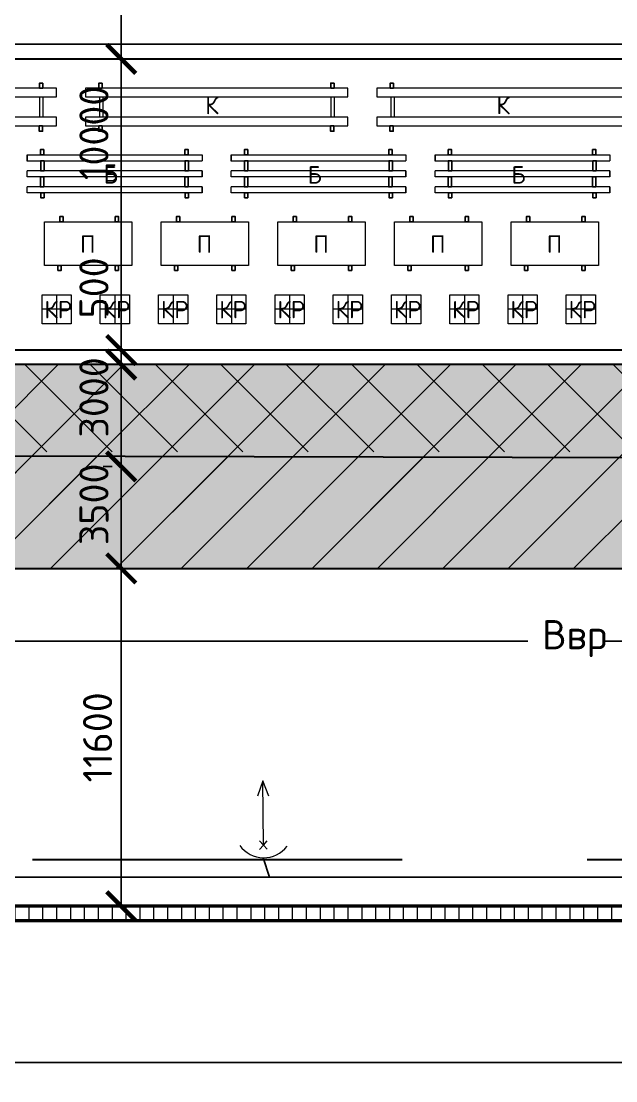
# Model space of a CAD drawing. Header units: millimetres. Extents: x -782 to 10910, y 3841 to 13237.
# Drawn here: x -475.4 to -434.5, y 4421.6 to 4494.4 of the extents above; entities that cross this region are included whole.
import ezdxf

# ---------------------------------------------------------------- set-up
doc = ezdxf.new("R2010")
doc.units = ezdxf.units.MM
doc.linetypes.add('штриховая2', pattern=[9.525, 6.35, -3.175])
doc.layers.add('1', color=7, linetype='Continuous')
doc.layers.add('красный', color=1, linetype='Continuous', lineweight=30)
doc.styles.add('2.5', font='isocpeur.ttf', dxfattribs={"height": 2})
doc.styles.add('Isocpeur', font='isocpeur.ttf')
doc.dimstyles.new('М500 стройгенп', dxfattribs={"dimtxt": 2, "dimasz": 2, "dimexe": 1.25, "dimexo": 0.625, "dimtad": 1, "dimlfac": 500, "dimtxsty": '2.5', "dimblk": 'ARCHTICK', "dimcen": 2.5, "dimadec": 0, "dimazin": 0, "dimtfac": 1, "dimtmove": 0, "dimatfit": 3, "dimfxl": 1, "dimarcsym": 0})

# ---------------------------------------------------------------- blocks, each defined once
blk = doc.blocks.new('_ArchTick')
at = {"color": 0, "linetype": 'ByBlock', "const_width": 0.15}
blk.add_lwpolyline([(-0.5, -0.5), (0.5, 0.5)], dxfattribs=at)
blk = doc.blocks.new('*D73')
at = {"color": 0, "lineweight": -2, "transparency": 16777216}
for p, q in [((-470.451, 4456.807), (-467.246, 4456.807)), ((-468.496, 4433.593), (-468.496, 4456.807)), ((-470.451, 4433.593), (-467.246, 4433.593))]:
    blk.add_line(p, q, dxfattribs=at)
at = {"layer": 'Defpoints', "color": 0, "lineweight": 20, "transparency": 16777216}
for p in [(-471.076, 4456.807), (-468.496, 4456.807), (-471.076, 4433.593)]:
    blk.add_point(p, dxfattribs=at)
at = {"color": 0, "lineweight": -2, "transparency": 16777216, "xscale": 2, "yscale": 2, "zscale": 2}
for p, rotation in [((-468.496, 4456.807), 90), ((-468.496, 4433.593), 270)]:
    blk.add_blockref('_ArchTick', p, dxfattribs=dict(at, rotation=rotation))
at = {"color": 0, "lineweight": 20, "transparency": 16777216, "insert": (-470.121, 4445.2), "char_height": 2, "attachment_point": 5, "rotation": 90, "style": '2.5'}
blk.add_mtext('11600', dxfattribs=at)
blk = doc.blocks.new('*D74')
at = {"color": 0, "lineweight": -2, "transparency": 16777216}
for p, q in [((-469.121, 4463.807), (-469.746, 4463.807)), ((-468.496, 4456.807), (-468.496, 4463.807)), ((-469.121, 4456.807), (-469.746, 4456.807))]:
    blk.add_line(p, q, dxfattribs=at)
at = {"layer": 'Defpoints', "color": 0, "lineweight": 20, "transparency": 16777216}
for p in [(-468.496, 4463.807), (-468.496, 4463.807), (-468.496, 4456.807)]:
    blk.add_point(p, dxfattribs=at)
at = {"color": 0, "lineweight": -2, "transparency": 16777216, "xscale": 2, "yscale": 2, "zscale": 2}
for p, rotation in [((-468.496, 4463.807), 90), ((-468.496, 4456.807), 270)]:
    blk.add_blockref('_ArchTick', p, dxfattribs=dict(at, rotation=rotation))
at = {"color": 0, "lineweight": 20, "transparency": 16777216, "insert": (-470.371, 4461.205), "char_height": 2, "attachment_point": 5, "rotation": 90, "style": '2.5'}
blk.add_mtext('3500', dxfattribs=at)
blk = doc.blocks.new('*D75')
at = {"color": 0, "lineweight": -2, "transparency": 16777216}
for p, q in [((-469.121, 4470.807), (-469.746, 4470.807)), ((-468.496, 4463.807), (-468.496, 4470.807)), ((-469.121, 4463.807), (-469.746, 4463.807))]:
    blk.add_line(p, q, dxfattribs=at)
at = {"layer": 'Defpoints', "color": 0, "lineweight": 20, "transparency": 16777216}
for p in [(-468.496, 4470.807), (-468.496, 4470.807), (-468.496, 4463.807)]:
    blk.add_point(p, dxfattribs=at)
at = {"color": 0, "lineweight": -2, "transparency": 16777216, "xscale": 2, "yscale": 2, "zscale": 2}
for p, rotation in [((-468.496, 4470.807), 90), ((-468.496, 4463.807), 270)]:
    blk.add_blockref('_ArchTick', p, dxfattribs=dict(at, rotation=rotation))
at = {"color": 0, "lineweight": 20, "transparency": 16777216, "insert": (-470.371, 4468.554), "char_height": 2, "attachment_point": 5, "rotation": 90, "style": '2.5'}
blk.add_mtext('3000', dxfattribs=at)
blk = doc.blocks.new('*D76')
at = {"color": 0, "lineweight": -2, "transparency": 16777216}
for p, q in [((-468.496, 4471.807), (-468.496, 4473.807)), ((-469.121, 4471.807), (-469.746, 4471.807)), ((-468.496, 4470.807), (-468.496, 4471.807)), ((-469.121, 4470.807), (-469.746, 4470.807)), ((-468.496, 4470.807), (-468.496, 4468.807))]:
    blk.add_line(p, q, dxfattribs=at)
at = {"layer": 'Defpoints', "color": 0, "lineweight": 20, "transparency": 16777216}
for p in [(-468.496, 4471.807), (-468.496, 4471.807), (-468.496, 4470.807)]:
    blk.add_point(p, dxfattribs=at)
at = {"color": 0, "lineweight": -2, "transparency": 16777216, "xscale": 2, "yscale": 2, "zscale": 2}
for p, rotation in [((-468.496, 4471.807), 270), ((-468.496, 4470.807), 90)]:
    blk.add_blockref('_ArchTick', p, dxfattribs=dict(at, rotation=rotation))
at = {"color": 0, "lineweight": 20, "transparency": 16777216, "insert": (-470.371, 4476.076), "char_height": 2, "attachment_point": 5, "rotation": 90, "style": '2.5'}
blk.add_mtext('500', dxfattribs=at)
blk = doc.blocks.new('*D77')
at = {"color": 0, "lineweight": -2, "transparency": 16777216}
for p, q in [((-469.121, 4491.807), (-469.746, 4491.807)), ((-468.496, 4471.807), (-468.496, 4491.807)), ((-469.121, 4471.807), (-469.746, 4471.807))]:
    blk.add_line(p, q, dxfattribs=at)
at = {"layer": 'Defpoints', "color": 0, "lineweight": 20, "transparency": 16777216}
for p in [(-468.496, 4491.807), (-468.496, 4491.807), (-468.496, 4471.807)]:
    blk.add_point(p, dxfattribs=at)
at = {"color": 0, "lineweight": -2, "transparency": 16777216, "xscale": 2, "yscale": 2, "zscale": 2}
for p, rotation in [((-468.496, 4491.807), 90), ((-468.496, 4471.807), 270)]:
    blk.add_blockref('_ArchTick', p, dxfattribs=dict(at, rotation=rotation))
at = {"color": 0, "lineweight": 20, "transparency": 16777216, "insert": (-470.371, 4486.719), "char_height": 2, "attachment_point": 5, "rotation": 90, "style": '2.5'}
blk.add_mtext('10000', dxfattribs=at)
blk = doc.blocks.new('*D65')
at = {"color": 0, "lineweight": -2, "transparency": 16777216}
for p, q in [((-469.121, 4504.407), (-469.746, 4504.407)), ((-468.496, 4491.807), (-468.496, 4504.407)), ((-469.121, 4491.807), (-469.746, 4491.807))]:
    blk.add_line(p, q, dxfattribs=at)
at = {"layer": 'Defpoints', "color": 0, "lineweight": 20, "transparency": 16777216}
for p in [(-468.496, 4504.407), (-468.496, 4504.407), (-468.496, 4491.807)]:
    blk.add_point(p, dxfattribs=at)
at = {"color": 0, "lineweight": -2, "transparency": 16777216, "xscale": 2, "yscale": 2, "zscale": 2}
for p, rotation in [((-468.496, 4504.407), 90), ((-468.496, 4491.807), 270)]:
    blk.add_blockref('_ArchTick', p, dxfattribs=dict(at, rotation=rotation))
at = {"color": 0, "lineweight": 20, "transparency": 16777216, "insert": (-470.121, 4498.107), "char_height": 2, "attachment_point": 5, "rotation": 90, "style": '2.5'}
blk.add_mtext('6300', dxfattribs=at)
blk = doc.blocks.new('*D64')
at = {"color": 0, "lineweight": -2, "transparency": 16777216}
for p, q in [((-644.946, 4431.968), (-644.946, 4421.607)), ((-313.353, 4431.968), (-313.353, 4421.607)), ((-644.946, 4422.857), (-313.353, 4422.857))]:
    blk.add_line(p, q, dxfattribs=at)
at = {"layer": 'Defpoints', "color": 0, "lineweight": 20, "transparency": 16777216}
for p in [(-644.946, 4432.593), (-313.353, 4432.593), (-313.353, 4422.857)]:
    blk.add_point(p, dxfattribs=at)
at = {"color": 0, "lineweight": -2, "transparency": 16777216, "xscale": 2, "yscale": 2, "zscale": 2, "rotation": 180}
blk.add_blockref('_ArchTick', (-644.946, 4422.857), dxfattribs=at)
at = {"color": 0, "lineweight": -2, "transparency": 16777216, "xscale": 2, "yscale": 2, "zscale": 2}
blk.add_blockref('_ArchTick', (-313.353, 4422.857), dxfattribs=at)
at = {"color": 0, "lineweight": 20, "transparency": 16777216, "insert": (-481.343, 4424.482), "char_height": 2, "attachment_point": 5, "style": '2.5'}
blk.add_mtext('165000', dxfattribs=at)
blk = doc.blocks.new('*D220')
at = {"color": 0, "lineweight": -2, "transparency": 16777216}
for p, q in [((-605.946, 4508.682), (-605.946, 4491.573)), ((-371.946, 4508.682), (-371.946, 4491.573)), ((-371.946, 4492.823), (-605.946, 4492.823))]:
    blk.add_line(p, q, dxfattribs=at)
at = {"layer": 'Defpoints', "color": 0, "lineweight": 25, "transparency": 16777216}
for p in [(-605.946, 4509.307), (-371.946, 4509.307), (-605.946, 4492.823)]:
    blk.add_point(p, dxfattribs=at)
at = {"color": 0, "lineweight": -2, "transparency": 16777216, "xscale": 2, "yscale": 2, "zscale": 2, "rotation": 180}
blk.add_blockref('_ArchTick', (-605.946, 4492.823), dxfattribs=at)
at = {"color": 0, "lineweight": -2, "transparency": 16777216, "xscale": 2, "yscale": 2, "zscale": 2}
blk.add_blockref('_ArchTick', (-371.946, 4492.823), dxfattribs=at)
at = {"color": 0, "lineweight": 25, "transparency": 16777216, "insert": (-488.946, 4494.448), "char_height": 2, "attachment_point": 5, "style": '2.5'}
blk.add_mtext('117000', dxfattribs=at)

msp = doc.modelspace()

# ---------------------------------------------------------------- hatches: boundary and pattern name
at = {"lineweight": 20}
h = msp.add_hatch(dxfattribs=at)
h.set_pattern_fill('ANSI31', color=256, scale=0.3, angle=45)
h.set_pattern_definition([(90, (-2824.641, 1373.7972), (-0.9525, 2e-16), [])])
h.paths.add_polyline_path([(-313.353466, 4706.53625), (-314.353466, 4706.53625), (-644.946103, 4706.53625), (-643.946103, 4705.53625), (-314.353466, 4705.53625)])
h.paths.add_polyline_path([(-314.353466, 4433.593297), (-643.946103, 4433.593297), (-644.946103, 4432.593297), (-313.353466, 4432.593297)])
at = {"lineweight": 25}
h = msp.add_hatch(dxfattribs=at)
h.set_pattern_fill('ANSI31', color=256)
h.paths.add_polyline_path([(-368.191661, 4463.807408), (-373.728346, 4463.807408), (-373.728346, 4456.807408), (-369.148621, 4456.807408)])
h.paths.add_polyline_path([(-395.838756, 4466.392732), (-395.525305, 4468.691212, -0.033531004), (-397.946103, 4470.807408), (-579.946103, 4470.807408, -0.033546474), (-582.368081, 4468.690313), (-582.053972, 4466.392661, -0.454591532), (-580.237257, 4464.807408), (-397.654949, 4464.807408, -0.454492205)])
h.paths.add_polyline_path([(-369.748667, 4685.053568), (-370.828143, 4685.160867, -0.097320235), (-378.998894, 4680.813979), (-608.743581, 4680.807442), (-609.838767, 4672.796344, -0.071737884), (-603.062159, 4673.807128), (-596.916666, 4673.836845, -0.164269753), (-582.368081, 4668.924503), (-582.053972, 4671.222156, -0.374956444), (-583.437252, 4672.807408, -1), (-580.237257, 4672.807408), (-397.654949, 4672.807408, -1), (-394.454955, 4672.807408, -0.381458001), (-395.874355, 4671.217636), (-395.556386, 4668.870434, -0.164703998), (-380.97554, 4673.807408), (-368.225183, 4673.807408)])
h.paths.add_polyline_path([(-603.696659, 4674.934966, -1), (-603.37666, 4674.934966, -1)], flags=16)
h.paths.add_polyline_path([(-395.874355, 4671.217636, -0.447745786), (-397.654949, 4672.807408), (-580.237257, 4672.807408, -0.454591532), (-582.053972, 4671.222156), (-582.368081, 4668.924503, -0.033546474), (-579.946103, 4666.807408), (-397.916183, 4666.807838, -0.032682346), (-395.556386, 4668.870434)])
h.paths.add_polyline_path([(-468.071309, 4672.209808), (-468.071309, 4678.809808), (-472.871309, 4678.809808), (-472.871309, 4672.209808)], flags=24)
h.paths.add_polyline_path([(-468.071309, 4664.861306), (-468.071309, 4671.461306), (-472.871309, 4671.461306), (-472.871309, 4664.861306)], flags=9)
h.paths.add_polyline_path([(-568.008949, 4665.132408), (-561.808949, 4665.132408), (-561.808949, 4669.932408), (-568.008949, 4669.932408)], flags=9)
at = {"lineweight": 20}
h = msp.add_hatch(dxfattribs=at)
h.set_pattern_fill('AR-CONC', color=256, scale=0.025)
h.paths.add_polyline_path([(-316.353466, 4463.807408), (-368.191661, 4463.807408), (-369.148621, 4456.807408), (-316.353466, 4456.807408)])
edge = h.paths.add_edge_path()
edge.add_line((-368.191661, 4463.807408), (-387.037143, 4463.807408))
edge.add_arc((-387.037143, 4475.807794), 12.000386, 223.86662461, 270, ccw=False)
edge.add_line((-395.688881, 4467.491743), (-395.838756, 4466.392732))
edge.add_arc((-396.054952, 4464.807408), 1.599997, 0, 82.23429528, ccw=False)
edge.add_arc((-396.054952, 4464.807408), 1.599997, -180, 0, ccw=False)
edge.add_line((-397.654949, 4464.807408), (-580.237257, 4464.807408))
edge.add_arc((-581.837255, 4464.807408), 1.599997, -180, 0, ccw=False)
edge.add_arc((-581.837255, 4464.807408), 1.599997, 97.78457087, 180, ccw=False)
edge.add_line((-582.053972, 4466.392661), (-582.204114, 4467.490923))
edge.add_arc((-590.855063, 4475.807794), 12.000386, 270, 316.12794469, ccw=False)
edge.add_line((-590.855063, 4463.807408), (-609.700546, 4463.807408))
edge.add_line((-609.700546, 4463.807408), (-608.743586, 4456.807408))
edge.add_line((-608.743586, 4456.807408), (-369.148621, 4456.807408))
edge.add_line((-369.148621, 4456.807408), (-368.191661, 4463.807408))
edge = h.paths.add_edge_path()
edge.add_arc((-387.037143, 4475.807794), 12.000386, 204.62550124, 223.86662461, ccw=False)
edge.add_line((-397.946103, 4470.807408), (-490.693853, 4470.807408))
edge.add_arc((-491.827745, 4471.200197), 1.199998, 199.10645728, 340.89354272, ccw=False)
edge.add_line((-492.961638, 4470.807408), (-579.946103, 4470.807408))
edge.add_arc((-590.855063, 4475.807794), 12.000386, 316.12794469, 335.37449876, ccw=False)
edge.add_line((-582.204114, 4467.490923), (-582.053972, 4466.392661))
edge.add_arc((-581.837255, 4464.807408), 1.599997, 0, 97.78457087, ccw=False)
edge.add_line((-580.237257, 4464.807408), (-397.654949, 4464.807408))
edge.add_arc((-396.054952, 4464.807408), 1.599997, 82.23429528, 180, ccw=False)
edge.add_line((-395.838756, 4466.392732), (-395.688881, 4467.491743))
edge = h.paths.add_edge_path()
edge.add_line((-369.173453, 4680.807408), (-608.743586, 4680.807408))
edge.add_line((-608.743586, 4680.807408), (-609.700546, 4673.807408))
edge.add_line((-609.700546, 4673.807408), (-590.855063, 4673.807408))
edge.add_arc((-590.855063, 4661.807022), 12.000386, 43.87205531, 90, ccw=False)
edge.add_line((-582.204114, 4670.123893), (-582.053972, 4671.222156))
edge.add_arc((-581.837255, 4672.807408), 1.599997, 180, 262.21542913, ccw=False)
edge.add_arc((-581.837255, 4672.807408), 1.599997, 0, 180, ccw=False)
edge.add_line((-580.237257, 4672.807408), (-397.654949, 4672.807408))
edge.add_arc((-396.054952, 4672.807408), 1.599997, 0, 180, ccw=False)
edge.add_arc((-396.054952, 4672.807408), 1.599997, -83.51900907, 0, ccw=False)
edge.add_line((-395.874355, 4671.217636), (-395.556386, 4668.870434))
edge.add_arc((-336.114625, 4576.116626), 110.1662, 117.53133097, 122.65399107, ccw=False)
edge.add_line((-387.037143, 4673.807408), (-368.225183, 4673.807408))
edge.add_line((-368.225183, 4673.807408), (-369.173453, 4680.807408))
edge = h.paths.add_edge_path()
edge.add_line((-608.743586, 4680.807408), (-617.994481, 4680.807408))
edge.add_line((-617.994481, 4680.807408), (-617.990367, 4673.414839))
edge.add_arc((-614.946103, 4661.807408), 12, 90, 104.69589657, ccw=False)
edge.add_line((-614.946103, 4673.807408), (-609.700546, 4673.807408))
edge.add_line((-609.700546, 4673.807408), (-608.743586, 4680.807408))
edge = h.paths.add_edge_path()
edge.add_line((-395.556386, 4668.870434), (-395.874355, 4671.217636))
edge.add_arc((-396.054952, 4672.807408), 1.599997, 180, 276.48099093, ccw=False)
edge.add_line((-397.654949, 4672.807408), (-580.237257, 4672.807408))
edge.add_arc((-581.837255, 4672.807408), 1.599997, -97.78457087, 0, ccw=False)
edge.add_line((-582.053972, 4671.222156), (-582.204114, 4670.123893))
edge.add_arc((-590.855063, 4661.807022), 12.000386, 24.62550124, 43.87205531, ccw=False)
edge.add_line((-579.946103, 4666.807408), (-495.336234, 4666.807408))
edge.add_arc((-494.750257, 4665.760209), 1.199998, 60.7700888, 119.2299112, ccw=False)
edge.add_line((-494.164279, 4666.807408), (-397.946103, 4666.807408))
edge.add_arc((-395.805836, 4666.743802), 2.141212, 83.30987815, 178.29773268, ccw=False)
h.paths.add_polyline_path([(-493.997563, 4666.092173), (-490.757568, 4666.092173), (-490.757568, 4666.807408), (-493.997563, 4666.807408)])
h.paths.add_polyline_path([(-368.225183, 4673.807408), (-316.353466, 4673.807408), (-316.353466, 4680.807408), (-369.173453, 4680.807408)])
edge = h.paths.add_edge_path()
edge.add_arc((-609.946103, 4656.807408), 24, 109.59180627, 180)
edge.add_line((-633.946103, 4656.807408), (-633.946103, 4480.807408))
edge.add_arc((-609.946103, 4480.807408), 24, 180, 270)
edge.add_line((-609.946103, 4456.807408), (-608.743586, 4456.807408))
edge.add_line((-608.743586, 4456.807408), (-609.700546, 4463.807408))
edge.add_line((-609.700546, 4463.807408), (-614.946103, 4463.807408))
edge.add_arc((-637.916666, 4452.836845), 25.455844, 25.52877937, 64.47122063)
edge.add_line((-626.946103, 4475.807408), (-626.946103, 4661.807408))
edge.add_arc((-614.946103, 4661.807408), 12, 104.69589657, 180, ccw=False)
edge.add_line((-617.990367, 4673.414839), (-617.993708, 4679.417938))
at = {"lineweight": 25}
h = msp.add_hatch(dxfattribs=at)
h.set_pattern_fill('AR-CONC', color=256, scale=0.025)
h.paths.add_polyline_path([(-583.437252, 4464.807408, -0.374956444), (-582.053972, 4466.392661), (-582.204114, 4467.490923, -0.204033738), (-590.855063, 4463.807408), (-602.946103, 4463.807408, -0.072953131), (-609.838767, 4464.818472), (-608.743586, 4456.807408), (-375.228346, 4456.807408), (-375.228346, 4463.807408), (-387.037143, 4463.807408, -0.077886135), (-390.708441, 4464.382785), (-394.459977, 4464.680734, -0.96113778), (-397.654949, 4464.807408), (-580.237257, 4464.807408, -1)])
h.paths.add_polyline_path([(-633.514713, 4548.873557), (-626.914713, 4548.873557), (-626.914713, 4553.673557), (-633.514713, 4553.673557)], flags=24)
h.paths.add_polyline_path([(-632.021103, 4479.706118), (-625.421103, 4479.706118), (-625.421103, 4484.506118), (-632.021103, 4484.506118)], flags=24)
h.paths.add_polyline_path([(-634.133065, 4600.843937), (-630.443071, 4600.843937), (-630.443071, 4605.16393), (-634.133065, 4605.16393)], flags=9)
h.paths.add_polyline_path([(-468.071309, 4457.905008), (-468.071309, 4464.505008), (-472.871309, 4464.505008), (-472.871309, 4457.905008)], flags=24)
edge = h.paths.add_edge_path()
edge.add_arc((-609.946103, 4656.807408), 24, 109.59160183, 180)
edge.add_line((-633.946103, 4656.807408), (-633.946103, 4480.807408))
edge.add_arc((-609.946103, 4480.807408), 24, 180, 270)
edge.add_line((-609.946103, 4456.807408), (-608.743586, 4456.807408))
edge.add_line((-608.743586, 4456.807408), (-609.700546, 4463.807408))
edge.add_line((-609.700546, 4463.807408), (-609.838767, 4464.818472))
edge.add_arc((-602.946103, 4487.807408), 24, 180, 253.30994122, ccw=False)
edge.add_line((-626.946103, 4487.807408), (-626.946103, 4661.807408))
edge.add_arc((-614.946103, 4661.807408), 12, 104.69537151, 180, ccw=False)
edge.add_line((-617.990261, 4673.414867), (-617.993627, 4679.417967))
at = {"lineweight": 20}
h = msp.add_hatch(dxfattribs=at)
h.set_pattern_fill('ANSI31', color=256, angle=90)
h.set_pattern_definition([(135, (-2824.641, 1373.7972), (-2.245064, -2.245064), [])])
h.paths.add_polyline_path([(-579.946103, 4470.807408, -0.084176912), (-582.204114, 4467.490923), (-582.053972, 4466.392661, -0.454591532), (-580.237257, 4464.807408), (-397.654949, 4464.807408, -0.454492205), (-395.838756, 4466.392732), (-395.688881, 4467.491743, -0.084153049), (-397.946103, 4470.807408), (-490.693853, 4470.807408, -0.71189231), (-492.961638, 4470.807408)])
h.paths.add_polyline_path([(-580.237257, 4672.807408, -0.454591532), (-582.053972, 4671.222156), (-582.204114, 4670.123893, -0.084176912), (-579.946103, 4666.807408), (-495.336234, 4666.807408, -0.260759243), (-494.164279, 4666.807408), (-397.946103, 4666.807408, -0.083164554), (-395.721467, 4670.089038), (-395.874355, 4671.217636, -0.447745786), (-397.654949, 4672.807408)])
h.paths.add_polyline_path([(-493.99518, 4666.152561), (-488.59518, 4666.152561), (-488.59518, 4670.952561), (-493.99518, 4670.952561)], flags=9)
h.paths.add_polyline_path([(-360.290529, 4665.506476), (-355.290529, 4665.506476), (-355.290529, 4670.306476), (-360.290529, 4670.306476)], flags=9)
at = {"lineweight": 25}
h = msp.add_hatch(dxfattribs=at)
h.set_pattern_fill('ANSI31', color=256)
h.paths.add_polyline_path([(-602.946103, 4463.807408, -0.231549939), (-621.896547, 4473.080539), (-623.543809, 4461.031099, 0.151733284), (-609.946103, 4456.807408), (-375.228346, 4456.807408), (-375.228346, 4463.807408), (-382.163868, 4463.807408, -0.151593096), (-395.525305, 4468.691212), (-395.838756, 4466.392732, -0.375050339), (-394.454955, 4464.807408, -0.864868894), (-397.588441, 4464.350897), (-589.932202, 4464.816759, -0.057301705), (-595.325777, 4463.830757, -0.195696875), (-596.531015, 4463.78107, -0.004017398), (-596.916666, 4463.777971)])
h.paths.add_polyline_path([(-468.071309, 4457.905008), (-468.071309, 4464.505008), (-472.871309, 4464.505008), (-472.871309, 4457.905008)], flags=24)
h = msp.add_hatch(dxfattribs=at)
h.set_pattern_fill('ANSI31', color=256)
h.paths.add_polyline_path([(-375.228346, 4463.807408), (-382.163868, 4463.807408, -0.151593096), (-395.525305, 4468.691212), (-395.838756, 4466.392732, -0.375050339), (-394.454955, 4464.807408, -1), (-397.654949, 4464.807408), (-580.237257, 4464.807408, -1), (-583.437252, 4464.807408, -0.374956444), (-582.053972, 4466.392661), (-582.368081, 4468.690313, -0.164269753), (-596.916666, 4463.777971), (-602.946103, 4463.807408, -0.072953131), (-609.838767, 4464.818472), (-608.743586, 4456.807408), (-375.228346, 4456.807408)])

# ---------------------------------------------------------------- linework, layer by layer
at = {"lineweight": 30}
for p, q in [((-579.946103, 4491.807408), (-397.946103, 4491.807408)), ((-397.946103, 4471.807408), (-579.946103, 4471.807408)), ((-397.946103, 4470.807408), (-579.946103, 4470.807408)), ((-589.932202, 4464.816759), (-396.051768, 4464.347175)), ((-609.946103, 4456.807408), (-304.498276, 4456.807408))]:
    msp.add_line(p, q, dxfattribs=at)
at = {"lineweight": 20}
for p, q in [((-472.946103, 4489.807408), (-490.946103, 4489.807408)), ((-472.946103, 4489.207408), (-472.946103, 4489.807408)), ((-452.946103, 4489.807408), (-470.946103, 4489.807408)), ((-470.946103, 4489.807408), (-470.946103, 4489.207408)), ((-452.946103, 4489.207408), (-452.946103, 4489.807408)), ((-432.946103, 4489.807408), (-450.946103, 4489.807408)), ((-450.946103, 4489.807408), (-450.946103, 4489.207408)), ((-490.946103, 4489.207408), (-472.946103, 4489.207408)), ((-474.107802, 4489.207408), (-474.107802, 4487.807408)), ((-473.879964, 4489.207408), (-473.879964, 4487.807408)), ((-470.946103, 4489.207408), (-452.946103, 4489.207408)), ((-469.987263, 4489.207408), (-469.987263, 4487.807408)), ((-469.759426, 4489.207408), (-469.759426, 4487.807408)), ((-454.107802, 4489.207408), (-454.107802, 4487.807408)), ((-453.879964, 4489.207408), (-453.879964, 4487.807408)), ((-450.946103, 4489.207408), (-432.946103, 4489.207408)), ((-449.987263, 4489.207408), (-449.987263, 4487.807408)), ((-449.759426, 4489.207408), (-449.759426, 4487.807408)), ((-472.946103, 4487.807408), (-490.946103, 4487.807408)), ((-472.946103, 4487.207408), (-472.946103, 4487.807408)), ((-452.946103, 4487.807408), (-470.946103, 4487.807408)), ((-470.946103, 4487.807408), (-470.946103, 4487.207408)), ((-452.946103, 4487.207408), (-452.946103, 4487.807408)), ((-432.946103, 4487.807408), (-450.946103, 4487.807408)), ((-450.946103, 4487.807408), (-450.946103, 4487.207408)), ((-490.946103, 4487.207408), (-472.946103, 4487.207408)), ((-470.946103, 4487.207408), (-452.946103, 4487.207408)), ((-450.946103, 4487.207408), (-432.946103, 4487.207408)), ((-474.946103, 4485.207408), (-462.946103, 4485.207408)), ((-474.946103, 4484.793049), (-474.946103, 4485.207408)), ((-474.946103, 4485.207408), (-474.946103, 4484.807408)), ((-474.946103, 4484.807408), (-462.946103, 4484.807408)), ((-462.946103, 4485.207408), (-462.946103, 4484.807408)), ((-460.946103, 4485.207408), (-448.946103, 4485.207408)), ((-460.946103, 4484.793049), (-460.946103, 4485.207408)), ((-460.946103, 4485.207408), (-460.946103, 4484.807408)), ((-460.946103, 4484.807408), (-448.946103, 4484.807408)), ((-448.946103, 4485.207408), (-448.946103, 4484.807408)), ((-446.946103, 4485.207408), (-434.946103, 4485.207408)), ((-446.946103, 4484.793049), (-446.946103, 4485.207408)), ((-446.946103, 4485.207408), (-446.946103, 4484.807408)), ((-446.946103, 4484.807408), (-434.946103, 4484.807408)), ((-434.946103, 4485.207408), (-434.946103, 4484.807408)), ((-474.946103, 4483.707408), (-474.946103, 4484.107408)), ((-462.946103, 4484.107408), (-474.946103, 4484.107408)), ((-462.946103, 4484.107408), (-462.946103, 4483.707408)), ((-462.946103, 4483.707408), (-462.946103, 4484.107408)), ((-460.946103, 4483.707408), (-460.946103, 4484.107408)), ((-448.946103, 4484.107408), (-460.946103, 4484.107408)), ((-448.946103, 4484.107408), (-448.946103, 4483.707408)), ((-448.946103, 4483.707408), (-448.946103, 4484.107408)), ((-446.946103, 4483.707408), (-446.946103, 4484.107408)), ((-434.946103, 4484.107408), (-446.946103, 4484.107408)), ((-434.946103, 4484.107408), (-434.946103, 4483.707408)), ((-434.946103, 4483.707408), (-434.946103, 4484.107408)), ((-462.946103, 4483.707408), (-474.946103, 4483.707408)), ((-448.946103, 4483.707408), (-460.946103, 4483.707408)), ((-434.946103, 4483.707408), (-446.946103, 4483.707408)), ((-474.946103, 4482.607408), (-474.946103, 4483.007408)), ((-462.946103, 4483.007408), (-474.946103, 4483.007408)), ((-462.946103, 4482.607408), (-474.946103, 4482.607408)), ((-462.946103, 4483.007408), (-462.946103, 4482.607408)), ((-462.946103, 4482.607408), (-462.946103, 4483.007408)), ((-460.946103, 4482.607408), (-460.946103, 4483.007408)), ((-448.946103, 4483.007408), (-460.946103, 4483.007408)), ((-448.946103, 4482.607408), (-460.946103, 4482.607408)), ((-448.946103, 4483.007408), (-448.946103, 4482.607408)), ((-448.946103, 4482.607408), (-448.946103, 4483.007408)), ((-446.946103, 4482.607408), (-446.946103, 4483.007408)), ((-434.946103, 4483.007408), (-446.946103, 4483.007408)), ((-434.946103, 4482.607408), (-446.946103, 4482.607408)), ((-434.946103, 4483.007408), (-434.946103, 4482.607408)), ((-434.946103, 4482.607408), (-434.946103, 4483.007408)), ((-473.775855, 4477.607408), (-473.775855, 4480.607408)), ((-473.775855, 4480.607408), (-467.775855, 4480.607408)), ((-467.775855, 4480.607408), (-467.775855, 4477.607408)), ((-465.763694, 4477.607408), (-465.763694, 4480.607408)), ((-465.763694, 4480.607408), (-459.763694, 4480.607408)), ((-459.763694, 4480.607408), (-459.763694, 4477.607408)), ((-457.751534, 4477.607408), (-457.751534, 4480.607408)), ((-457.751534, 4480.607408), (-451.751534, 4480.607408)), ((-451.751534, 4480.607408), (-451.751534, 4477.607408)), ((-449.739373, 4477.607408), (-449.739373, 4480.607408)), ((-449.739373, 4480.607408), (-443.739373, 4480.607408)), ((-443.739373, 4480.607408), (-443.739373, 4477.607408)), ((-441.727212, 4477.607408), (-441.727212, 4480.607408)), ((-441.727212, 4480.607408), (-435.727212, 4480.607408)), ((-435.727212, 4480.607408), (-435.727212, 4477.607408)), ((-467.775855, 4477.607408), (-473.775855, 4477.607408)), ((-459.763694, 4477.607408), (-465.763694, 4477.607408)), ((-451.751534, 4477.607408), (-457.751534, 4477.607408)), ((-443.739373, 4477.607408), (-449.739373, 4477.607408)), ((-435.727212, 4477.607408), (-441.727212, 4477.607408))]:
    msp.add_line(p, q, dxfattribs=at)
at = {"lineweight": 13}
for p, q in [((-473.934029, 4473.607412), (-473.934029, 4475.607408)), ((-473.934029, 4475.607408), (-471.934033, 4475.607408)), ((-472.934031, 4475.607408), (-472.934031, 4473.607412)), ((-471.934033, 4475.607408), (-471.934033, 4473.607412)), ((-469.934033, 4473.607412), (-469.934033, 4475.607408)), ((-469.934033, 4475.607408), (-467.934036, 4475.607408)), ((-468.934034, 4475.607408), (-468.934034, 4473.607412)), ((-467.934036, 4475.607408), (-467.934036, 4473.607412)), ((-465.934036, 4473.607412), (-465.934036, 4475.607408)), ((-465.934036, 4475.607408), (-463.934039, 4475.607408)), ((-464.934038, 4475.607408), (-464.934038, 4473.607412)), ((-463.934039, 4475.607408), (-463.934039, 4473.607412)), ((-461.934039, 4473.607412), (-461.934039, 4475.607408)), ((-461.934039, 4475.607408), (-459.934043, 4475.607408)), ((-460.934041, 4475.607408), (-460.934041, 4473.607412)), ((-459.934043, 4475.607408), (-459.934043, 4473.607412)), ((-457.934043, 4473.607412), (-457.934043, 4475.607408)), ((-457.934043, 4475.607408), (-455.934046, 4475.607408)), ((-456.934044, 4475.607408), (-456.934044, 4473.607412)), ((-455.934046, 4475.607408), (-455.934046, 4473.607412)), ((-453.934046, 4473.607412), (-453.934046, 4475.607408)), ((-453.934046, 4475.607408), (-451.934049, 4475.607408)), ((-452.934048, 4475.607408), (-452.934048, 4473.607412)), ((-451.934049, 4475.607408), (-451.934049, 4473.607412)), ((-449.934049, 4473.607412), (-449.934049, 4475.607408)), ((-449.934049, 4475.607408), (-447.934053, 4475.607408)), ((-448.934051, 4475.607408), (-448.934051, 4473.607412)), ((-447.934053, 4475.607408), (-447.934053, 4473.607412)), ((-445.934053, 4473.607412), (-445.934053, 4475.607408)), ((-445.934053, 4475.607408), (-443.934056, 4475.607408)), ((-444.934054, 4475.607408), (-444.934054, 4473.607412)), ((-443.934056, 4475.607408), (-443.934056, 4473.607412)), ((-441.934056, 4473.607412), (-441.934056, 4475.607408)), ((-441.934056, 4475.607408), (-439.934059, 4475.607408)), ((-440.934058, 4475.607408), (-440.934058, 4473.607412)), ((-439.934059, 4475.607408), (-439.934059, 4473.607412)), ((-437.934059, 4473.607412), (-437.934059, 4475.607408)), ((-437.934059, 4475.607408), (-435.934063, 4475.607408)), ((-436.934061, 4475.607408), (-436.934061, 4473.607412)), ((-435.934063, 4475.607408), (-435.934063, 4473.607412)), ((-471.934033, 4474.60741), (-473.934029, 4474.60741)), ((-467.934036, 4474.60741), (-469.934033, 4474.60741)), ((-463.934039, 4474.60741), (-465.934036, 4474.60741)), ((-459.934043, 4474.60741), (-461.934039, 4474.60741)), ((-455.934046, 4474.60741), (-457.934043, 4474.60741)), ((-451.934049, 4474.60741), (-453.934046, 4474.60741)), ((-447.934053, 4474.60741), (-449.934049, 4474.60741)), ((-443.934056, 4474.60741), (-445.934053, 4474.60741)), ((-439.934059, 4474.60741), (-441.934056, 4474.60741)), ((-435.934063, 4474.60741), (-437.934059, 4474.60741)), ((-471.934033, 4473.607412), (-473.934029, 4473.607412)), ((-467.934036, 4473.607412), (-469.934033, 4473.607412)), ((-463.934039, 4473.607412), (-465.934036, 4473.607412)), ((-459.934043, 4473.607412), (-461.934039, 4473.607412)), ((-455.934046, 4473.607412), (-457.934043, 4473.607412)), ((-451.934049, 4473.607412), (-453.934046, 4473.607412)), ((-447.934053, 4473.607412), (-449.934049, 4473.607412)), ((-443.934056, 4473.607412), (-445.934053, 4473.607412)), ((-439.934059, 4473.607412), (-441.934056, 4473.607412)), ((-435.934063, 4473.607412), (-437.934059, 4473.607412))]:
    msp.add_line(p, q, dxfattribs=at)
at = {"color": 5, "lineweight": 25}
for p, q in [((-638.946103, 4451.807408), (-440.584359, 4451.807408)), ((-435.276562, 4451.807408), (-374.438753, 4451.807408))]:
    msp.add_line(p, q, dxfattribs=at)
at = {"linetype": 'штриховая2', "lineweight": 30, "ltscale": 4}
msp.add_line((-588.895709, 4436.807408), (-388.946103, 4436.807408), dxfattribs=at)
at = {"color": 1, "lineweight": 25}
for p, q in [((-458.748411, 4436.927998), (-458.305469, 4435.593293)), ((-614.393048, 4435.593293), (-363.254322, 4435.593293))]:
    msp.add_line(p, q, dxfattribs=at)
at = {"lineweight": 50}
msp.add_line((-313.353466, 4432.593297), (-644.946103, 4432.593297), dxfattribs=at)
msp.add_lwpolyline([(-314.353466, 4456.807408), (-314.353466, 4433.593297), (-643.946103, 4433.593297), (-643.946103, 4705.53625), (-314.353466, 4705.53625), (-314.353466, 4680.807408)], dxfattribs=at)
at = {"linetype": 'Continuous'}
for points in [[(-473.879964, 4490.140418), (-474.107802, 4490.140418), (-474.107802, 4489.807408), (-473.879964, 4489.807408)], [(-469.797931, 4490.140418), (-470.025768, 4490.140418), (-470.025768, 4489.807408), (-469.797931, 4489.807408)], [(-453.879964, 4490.140418), (-454.107802, 4490.140418), (-454.107802, 4489.807408), (-453.879964, 4489.807408)], [(-449.797931, 4490.140418), (-450.025768, 4490.140418), (-450.025768, 4489.807408), (-449.797931, 4489.807408)], [(-473.896222, 4487.207408), (-474.124059, 4487.207408), (-474.124059, 4486.837927), (-473.896222, 4486.837927)], [(-469.814189, 4487.207408), (-470.042026, 4487.207408), (-470.042026, 4486.837927), (-469.814189, 4486.837927)], [(-453.896222, 4487.207408), (-454.124059, 4487.207408), (-454.124059, 4486.837927), (-453.896222, 4486.837927)], [(-449.814189, 4487.207408), (-450.042026, 4487.207408), (-450.042026, 4486.837927), (-449.814189, 4486.837927)], [(-473.814189, 4485.207408), (-474.042026, 4485.207408), (-474.042026, 4485.576889), (-473.814189, 4485.576889)], [(-463.896222, 4485.207408), (-464.124059, 4485.207408), (-464.124059, 4485.576889), (-463.896222, 4485.576889)], [(-459.814189, 4485.207408), (-460.042026, 4485.207408), (-460.042026, 4485.576889), (-459.814189, 4485.576889)], [(-449.896222, 4485.207408), (-450.124059, 4485.207408), (-450.124059, 4485.576889), (-449.896222, 4485.576889)], [(-445.814189, 4485.207408), (-446.042026, 4485.207408), (-446.042026, 4485.576889), (-445.814189, 4485.576889)], [(-435.896222, 4485.207408), (-436.124059, 4485.207408), (-436.124059, 4485.576889), (-435.896222, 4485.576889)], [(-473.797931, 4484.107408), (-474.025768, 4484.107408), (-474.025768, 4484.807408), (-473.797931, 4484.807408)], [(-463.879964, 4484.107408), (-464.107802, 4484.107408), (-464.107802, 4484.807408), (-463.879964, 4484.807408)], [(-459.797931, 4484.107408), (-460.025768, 4484.107408), (-460.025768, 4484.807408), (-459.797931, 4484.807408)], [(-449.879964, 4484.107408), (-450.107802, 4484.107408), (-450.107802, 4484.807408), (-449.879964, 4484.807408)], [(-445.797931, 4484.107408), (-446.025768, 4484.107408), (-446.025768, 4484.807408), (-445.797931, 4484.807408)], [(-435.879964, 4484.107408), (-436.107802, 4484.107408), (-436.107802, 4484.807408), (-435.879964, 4484.807408)], [(-473.814189, 4483.007408), (-474.042026, 4483.007408), (-474.042026, 4483.707408), (-473.814189, 4483.707408)], [(-463.896222, 4483.007408), (-464.124059, 4483.007408), (-464.124059, 4483.707408), (-463.896222, 4483.707408)], [(-459.814189, 4483.007408), (-460.042026, 4483.007408), (-460.042026, 4483.707408), (-459.814189, 4483.707408)], [(-449.896222, 4483.007408), (-450.124059, 4483.007408), (-450.124059, 4483.707408), (-449.896222, 4483.707408)], [(-445.814189, 4483.007408), (-446.042026, 4483.007408), (-446.042026, 4483.707408), (-445.814189, 4483.707408)], [(-435.896222, 4483.007408), (-436.124059, 4483.007408), (-436.124059, 4483.707408), (-435.896222, 4483.707408)], [(-473.797931, 4482.274398), (-474.025768, 4482.274398), (-474.025768, 4482.607408), (-473.797931, 4482.607408)], [(-463.879964, 4482.274398), (-464.107802, 4482.274398), (-464.107802, 4482.607408), (-463.879964, 4482.607408)], [(-459.797931, 4482.274398), (-460.025768, 4482.274398), (-460.025768, 4482.607408), (-459.797931, 4482.607408)], [(-449.879964, 4482.274398), (-450.107802, 4482.274398), (-450.107802, 4482.607408), (-449.879964, 4482.607408)], [(-445.797931, 4482.274398), (-446.025768, 4482.274398), (-446.025768, 4482.607408), (-445.797931, 4482.607408)], [(-435.879964, 4482.274398), (-436.107802, 4482.274398), (-436.107802, 4482.607408), (-435.879964, 4482.607408)], [(-472.72041, 4480.607408), (-472.492573, 4480.607408), (-472.492573, 4480.976889), (-472.72041, 4480.976889)], [(-468.90777, 4480.607408), (-468.679932, 4480.607408), (-468.679932, 4480.976889), (-468.90777, 4480.976889)], [(-464.70825, 4480.607408), (-464.480412, 4480.607408), (-464.480412, 4480.976889), (-464.70825, 4480.976889)], [(-460.895609, 4480.607408), (-460.667771, 4480.607408), (-460.667771, 4480.976889), (-460.895609, 4480.976889)], [(-456.696089, 4480.607408), (-456.468251, 4480.607408), (-456.468251, 4480.976889), (-456.696089, 4480.976889)], [(-452.883448, 4480.607408), (-452.655611, 4480.607408), (-452.655611, 4480.976889), (-452.883448, 4480.976889)], [(-448.683928, 4480.607408), (-448.456091, 4480.607408), (-448.456091, 4480.976889), (-448.683928, 4480.976889)], [(-444.871288, 4480.607408), (-444.64345, 4480.607408), (-444.64345, 4480.976889), (-444.871288, 4480.976889)], [(-440.671768, 4480.607408), (-440.44393, 4480.607408), (-440.44393, 4480.976889), (-440.671768, 4480.976889)], [(-436.859127, 4480.607408), (-436.63129, 4480.607408), (-436.63129, 4480.976889), (-436.859127, 4480.976889)], [(-472.841994, 4477.274398), (-472.614156, 4477.274398), (-472.614156, 4477.607408), (-472.841994, 4477.607408)], [(-468.924027, 4477.274398), (-468.69619, 4477.274398), (-468.69619, 4477.607408), (-468.924027, 4477.607408)], [(-464.829833, 4477.274398), (-464.601996, 4477.274398), (-464.601996, 4477.607408), (-464.829833, 4477.607408)], [(-460.911867, 4477.274398), (-460.684029, 4477.274398), (-460.684029, 4477.607408), (-460.911867, 4477.607408)], [(-456.817673, 4477.274398), (-456.589835, 4477.274398), (-456.589835, 4477.607408), (-456.817673, 4477.607408)], [(-452.899706, 4477.274398), (-452.671869, 4477.274398), (-452.671869, 4477.607408), (-452.899706, 4477.607408)], [(-448.805512, 4477.274398), (-448.577675, 4477.274398), (-448.577675, 4477.607408), (-448.805512, 4477.607408)], [(-444.887545, 4477.274398), (-444.659708, 4477.274398), (-444.659708, 4477.607408), (-444.887545, 4477.607408)], [(-440.793352, 4477.274398), (-440.565514, 4477.274398), (-440.565514, 4477.607408), (-440.793352, 4477.607408)], [(-436.875385, 4477.274398), (-436.647547, 4477.274398), (-436.647547, 4477.607408), (-436.875385, 4477.607408)]]:
    msp.add_lwpolyline(points, close=True, dxfattribs=at)
at = {"layer": 'красный', "color": 1, "lineweight": 20}
for p, q in [((-458.771752, 4442.214841), (-459.137675, 4441.155886)), ((-458.360337, 4441.162171), (-458.771752, 4442.214841)), ((-458.736094, 4437.804993), (-458.771752, 4442.214841)), ((-458.736094, 4437.804993), (-459.004484, 4438.09884)), ((-458.736094, 4437.804993), (-458.472492, 4438.103141)), ((-458.736094, 4437.804993), (-458.999697, 4437.506844)), ((-458.736094, 4437.804993), (-458.467705, 4437.511146))]:
    msp.add_line(p, q, dxfattribs=at)
msp.add_arc((-458.708518, 4438.946672), 2.019068, 215.27436237, 322.46138317, dxfattribs=at)

# ---------------------------------------------------------------- texts
at = {"layer": '1', "width": 335.51997649, "style": 'Isocpeur'}
for s, insert, char_height, attachment_point in [('К', (-462.732469, 4489.207408), 1.199998, 1), ('К', (-442.732469, 4489.207408), 1.199998, 1), ('Б', (-469.703544, 4484.571793), 1.199998, 1), ('Б', (-469.703544, 4483.243023), 1.199998, 7), ('Б', (-455.703544, 4483.243023), 1.199998, 7), ('Б', (-441.703544, 4483.243023), 1.199998, 7), ('П', (-471.326526, 4479.684338), 1.199998, 1), ('П', (-463.314366, 4479.684338), 1.199998, 1), ('П', (-455.302205, 4479.684338), 1.199998, 1), ('П', (-447.290044, 4479.684338), 1.199998, 1), ('П', (-439.277884, 4479.684338), 1.199998, 1), ('КР', (-473.775796, 4475.18509), 1.199998, 1), ('КР', (-469.775799, 4475.18509), 1.199998, 1), ('КР', (-465.775802, 4475.18509), 1.199998, 1), ('КР', (-461.775806, 4475.18509), 1.199998, 1), ('КР', (-457.775809, 4475.18509), 1.199998, 1), ('КР', (-453.775812, 4475.18509), 1.199998, 1), ('КР', (-449.775816, 4475.18509), 1.199998, 1), ('КР', (-445.775819, 4475.18509), 1.199998, 1), ('КР', (-441.775822, 4475.18509), 1.199998, 1), ('КР', (-437.775826, 4475.18509), 1.199998, 1), ('\\A1;Ввр', (-439.601886, 4453.254275), 2, 1)]:
    msp.add_mtext(s, dxfattribs=dict(at, insert=insert, char_height=char_height, attachment_point=attachment_point))

# ---------------------------------------------------------------- dimensions: what is measured, and where the dimension line sits
at = {"lineweight": 25}
dim = msp.add_linear_dim(base=(-605.946103, 4492.822599), p1=(-371.946103, 4509.307408), p2=(-605.946103, 4509.307408), dimstyle='М500 стройгенп', dxfattribs=at)
dim.commit()
dim.dimension.update_dxf_attribs({"geometry": '*D220', "text_midpoint": (-488.946103, 4492.822599), "dimtype": 160})
at = {"lineweight": 20}
dim = msp.add_linear_dim(base=(-468.496309, 4504.407408), p1=(-468.496309, 4491.807408), p2=(-468.496309, 4504.407408), angle=90, dimstyle='М500 стройгенп', dxfattribs=at)
dim.commit()
dim.dimension.update_dxf_attribs({"geometry": '*D65', "text_midpoint": (-470.121309, 4498.107408)})
for base, p1, p2, picture, middle in [((-468.496309, 4491.807408), (-468.496309, 4471.807408), (-468.496309, 4491.807408), '*D77', (-470.371309, 4486.71933)), ((-468.496309, 4471.807408), (-468.496309, 4470.807408), (-468.496309, 4471.807408), '*D76', (-470.371309, 4476.075916)), ((-468.496309, 4463.807408), (-468.496309, 4456.807408), (-468.496309, 4463.807408), '*D74', (-470.371309, 4461.205008))]:
    dim = msp.add_linear_dim(base=base, p1=p1, p2=p2, angle=90, dimstyle='М500 стройгенп', override={"dimtmove": 2}, dxfattribs=at)
    dim.commit()
    dim.dimension.update_dxf_attribs({"geometry": picture, "text_midpoint": middle, "dimtype": 160})
dim = msp.add_linear_dim(base=(-468.496309, 4470.807408), p1=(-468.496309, 4463.807408), p2=(-468.496309, 4470.807408), angle=90, text='3000', dimstyle='М500 стройгенп', override={"dimtmove": 2}, dxfattribs=at)
dim.commit()
dim.dimension.update_dxf_attribs({"geometry": '*D75', "text_midpoint": (-470.371309, 4468.55351), "dimtype": 160})
dim = msp.add_linear_dim(base=(-468.496309, 4456.807408), p1=(-471.075642, 4433.593297), p2=(-471.075642, 4456.807408), angle=90, text='11600', dimstyle='М500 стройгенп', dxfattribs=at)
dim.commit()
dim.dimension.update_dxf_attribs({"geometry": '*D73', "text_midpoint": (-470.121309, 4445.200352)})
dim = msp.add_linear_dim(base=(-313.353466, 4422.857434), p1=(-644.946103, 4432.593297), p2=(-313.353466, 4432.593297), text='165000', dimstyle='М500 стройгенп', dxfattribs=at)
dim.commit()
dim.dimension.update_dxf_attribs({"geometry": '*D64', "text_midpoint": (-481.342602, 4422.857434), "dimtype": 160})

doc.saveas('drawing.dxf')
